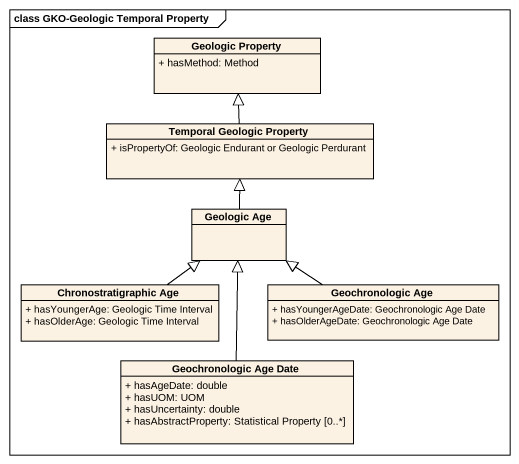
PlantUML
@startuml
mainframe class GKO-Geologic Temporal Property
hide circle
hide empty members
skinparam classAttributeIconSize 0
class "Geologic Property" as Geologic_Property {
  + hasMethod: Method
}
class "Temporal Geologic Property" as Temporal_Geologic_Property {
  + isPropertyOf: Geologic Endurant or Geologic Perdurant
}
class "Geologic Age" as Geologic_Age
class "Chronostratigraphic Age" as Chronostratigraphic_Age {
  + hasYoungerAge: Geologic Time Interval
  + hasOlderAge: Geologic Time Interval
}
class "Geochronologic Age" as Geochronologic_Age {
  + hasYoungerAgeDate: Geochronologic Age Date
  + hasOlderAgeDate: Geochronologic Age Date
}
class "Geochronologic Age Date" as Geochronologic_Age_Date {
  + hasAgeDate: double
  + hasUOM: UOM
  + hasUncertainty: double
  + hasAbstractProperty: Statistical Property [0..*]
}
Temporal_Geologic_Property -up-|> Geologic_Property
Geologic_Age -up-|> Temporal_Geologic_Property
Chronostratigraphic_Age -up-|> Geologic_Age
Geochronologic_Age -left-|> Geologic_Age
Geochronologic_Age_Date -up-|> Geologic_Age
@enduml
